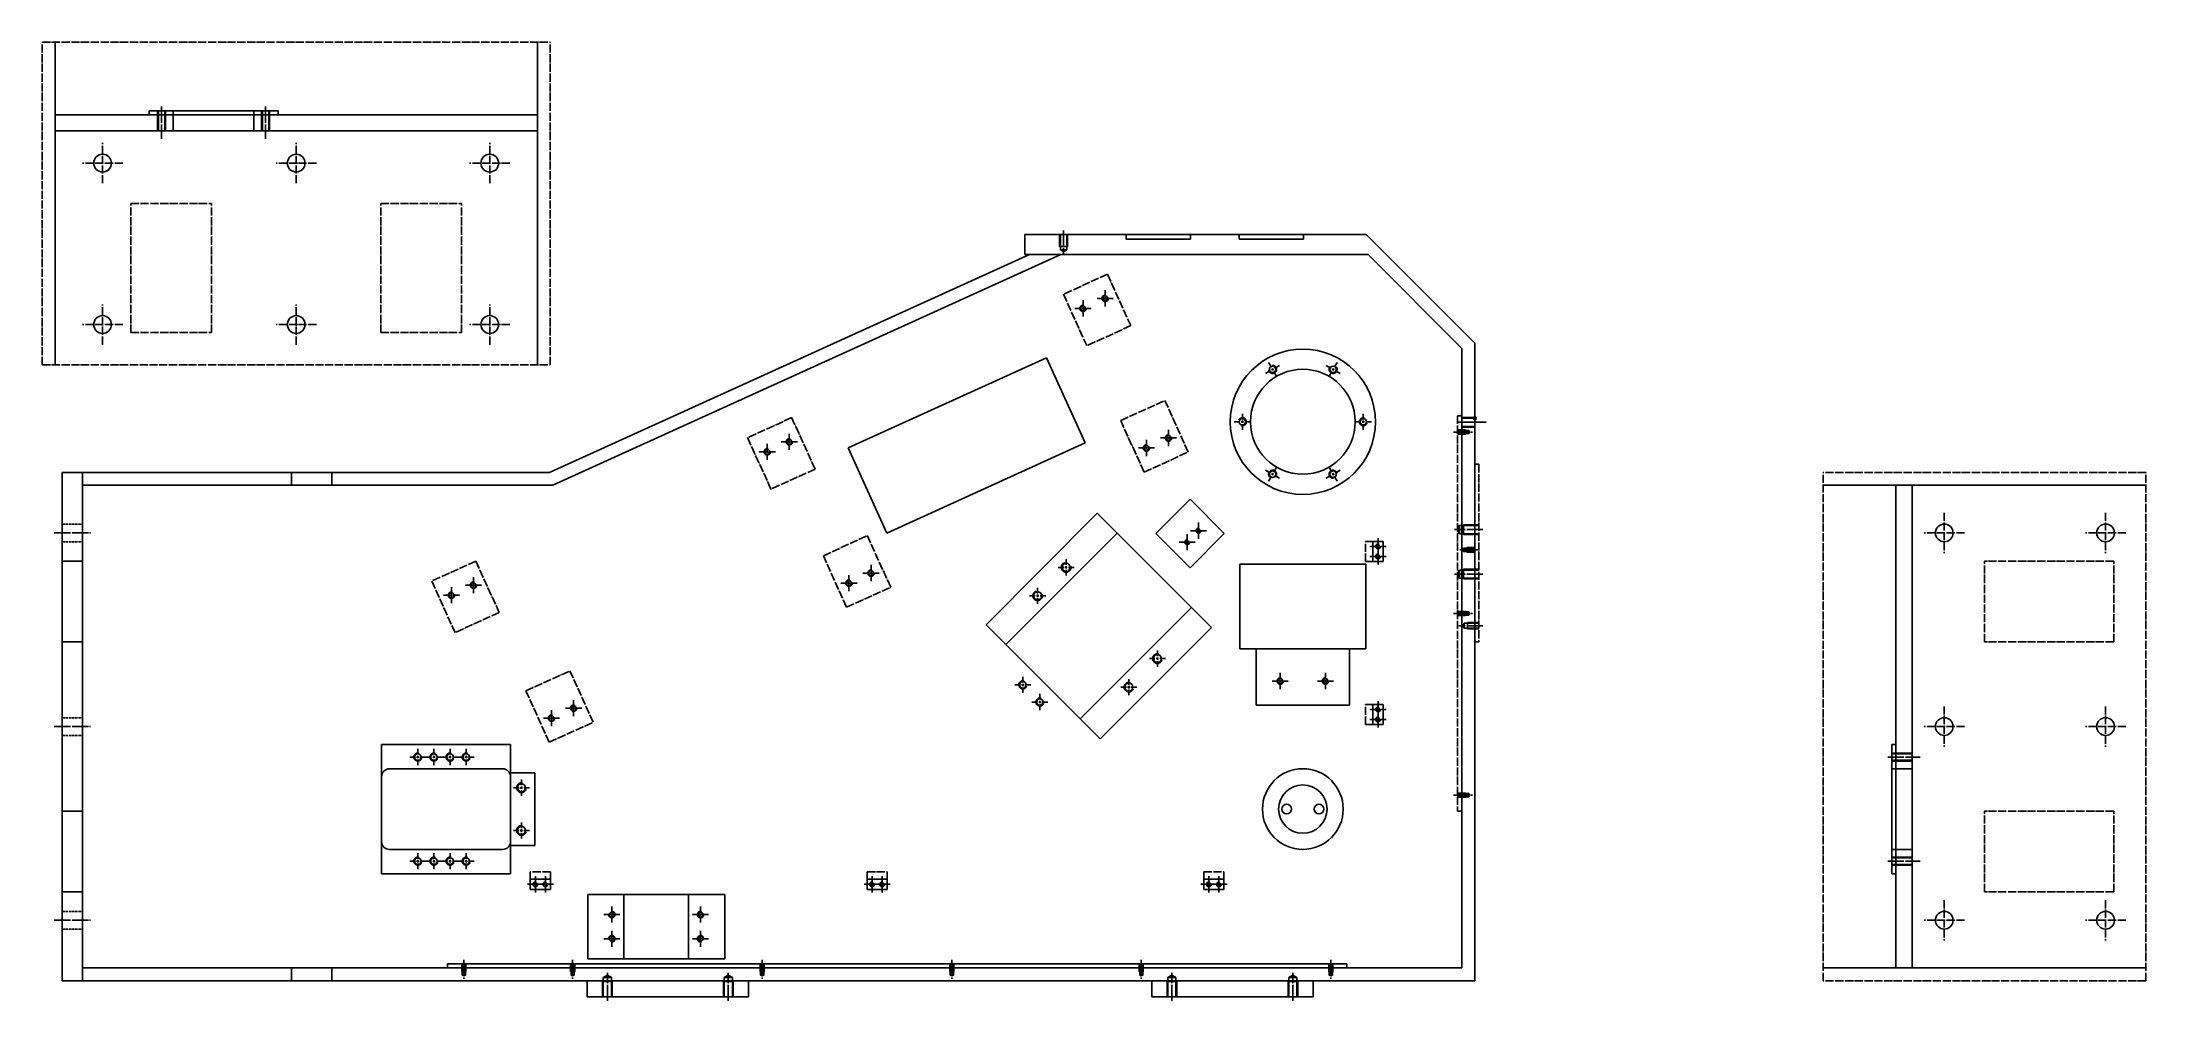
# Model space of a CAD drawing. Extents: x -1454 to 1154, y -63 to 1125.
import ezdxf

# ---------------------------------------------------------------- set-up
doc = ezdxf.new("R2010")
doc.units = 0
doc.header["$MEASUREMENT"] = 0
for name, pattern in [('CENTER', [22, 20, -1, 0, -1]), ('CENTER1', [12, 10, -1, 0, -1]), ('DASHED', [4, 3, -1]), ('THIN', [200000, 200000, 0])]:
    doc.linetypes.add(name, pattern=pattern)
doc.layers.get('0').update_dxf_attribs({"linetype": 'CONTINUOUS'})
doc.layers.add('$PARTREF_BOM', color=7, linetype='CONTINUOUS')
doc.styles.get("Standard").update_dxf_attribs({"font": 'txt.shx', "bigfont": 'chineset.shx'})

# ---------------------------------------------------------------- blocks, each defined once
blk = doc.blocks.new('PARTREF')
at = {"layer": '$PARTREF_BOM', "color": 2}
for p, q in [((-1.8, -1.8), (1.8, 1.8)), ((-1.8, 1.8), (1.8, -1.8))]:
    blk.add_line(p, q, dxfattribs=at)
blk.add_circle((0, 0), 1.75, dxfattribs=at)
at = {"layer": '$PARTREF_BOM', "color": 2, "flags": 1}
for tag, p in [('TAG5', (-16.1, -5)), ('TAG4', (-16.1, -9)), ('TAG3', (-16.1, -13)), ('TAG2', (-16.1, -17)), ('TAG1', (-16.1, -21)), ('TAG10', (-5.7, -5)), ('TAG9', (-5.7, -9)), ('TAG8', (-5.7, -13)), ('TAG7', (-5.7, -17)), ('TAG6', (-5.7, -21)), ('TAG15', (5.6, -4.7)), ('TAG14', (5.6, -8.7)), ('TAG13', (5.6, -12.7)), ('TAG12', (5.6, -16.7)), ('TAG11', (5.6, -20.7))]:
    blk.add_attdef(tag, p, '', height=2.5, dxfattribs=at)

msp = doc.modelspace()

# ---------------------------------------------------------------- linework, layer by layer
at = {"color": 1, "linetype": 'CENTER1'}
for p, q in [((-1454.2, 725.4), (-1454.2, 1125.4)), ((-1454.2, 1125.4), (-824.2, 1125.4)), ((-824.2, 725.4), (-824.2, 1125.4)), ((-1379.2, 950.4), (-1379.2, 1000.4)), ((-1139.2, 950.4), (-1139.2, 1000.4)), ((-899.2, 950.4), (-899.2, 1000.4)), ((-1354.2, 975.4), (-1404.2, 975.4)), ((-1114.2, 975.4), (-1164.2, 975.4)), ((-874.2, 975.4), (-924.2, 975.4)), ((-1344.2, 925.4), (-1244.2, 925.4)), ((-1344.2, 765.4), (-1344.2, 925.4)), ((-1244.2, 765.4), (-1244.2, 925.4)), ((-1034.2, 765.4), (-1034.2, 925.4)), ((-1034.2, 925.4), (-934.2, 925.4)), ((-934.2, 765.4), (-934.2, 925.4)), ((-133.3, 837.7), (-188, 812.9)), ((-133.3, 837.7), (-104.4, 774)), ((-188, 812.9), (-159, 749.2)), ((-136.2, 810.8), (-136.2, 817.8)), ((-136.2, 809.3), (-136.2, 806.3)), ((-1379.2, 750.4), (-1379.2, 800.4)), ((-1139.2, 750.4), (-1139.2, 800.4)), ((-899.2, 750.4), (-899.2, 800.4)), ((-166.6, 795.4), (-173.6, 795.4)), ((-162.1, 795.4), (-165.1, 795.4)), ((-163.6, 798.4), (-163.6, 805.4)), ((-163.6, 796.9), (-163.6, 793.9)), ((-163.6, 792.4), (-163.6, 785.4)), ((-160.6, 795.4), (-153.6, 795.4)), ((-139.2, 807.8), (-146.2, 807.8)), ((-134.7, 807.8), (-137.7, 807.8)), ((-136.2, 804.8), (-136.2, 797.8)), ((-133.2, 807.8), (-126.2, 807.8)), ((-1354.2, 775.4), (-1404.2, 775.4)), ((-1344.2, 765.4), (-1244.2, 765.4)), ((-1114.2, 775.4), (-1164.2, 775.4)), ((-1034.2, 765.4), (-934.2, 765.4)), ((-874.2, 775.4), (-924.2, 775.4)), ((-104.4, 774), (-159, 749.2)), ((-1454.2, 725.4), (-824.2, 725.4)), ((68.8, 718.3), (62.8, 714.8)), ((69.9, 722.4), (66.4, 728.5)), ((70.1, 719.1), (72.7, 720.6)), ((70.7, 721.1), (72.2, 718.5)), ((72.9, 717.2), (76.4, 711.1)), ((74, 721.3), (80.1, 724.8)), ((143.8, 721.3), (137.8, 724.8)), ((144.9, 717.2), (141.4, 711.1)), ((145.1, 720.6), (147.7, 719.1)), ((147.2, 721.1), (145.7, 718.5)), ((147.9, 722.4), (151.4, 728.5)), ((149, 718.3), (155.1, 714.8)), ((-116.9, 656.3), (-62.2, 681.1)), ((-33.3, 617.3), (-62.2, 681.1)), ((-524.9, 660), (-579.5, 635.2)), ((-524.9, 660), (-495.9, 596.2)), ((-87.9, 592.5), (-116.9, 656.3)), ((30.9, 654.9), (23.9, 654.9)), ((32.4, 654.9), (35.4, 654.9)), ((33.9, 657.9), (33.9, 664.9)), ((33.9, 653.4), (33.9, 656.4)), ((36.9, 654.9), (43.9, 654.9)), ((180.9, 654.9), (173.9, 654.9)), ((185.4, 654.9), (182.4, 654.9)), ((183.9, 657.9), (183.9, 664.9)), ((183.9, 656.4), (183.9, 653.4)), ((186.9, 654.9), (193.9, 654.9)), ((300.5, 662.2), (300.5, 172.2)), ((-579.5, 635.2), (-550.6, 571.4)), ((-555.1, 620.7), (-555.1, 627.7)), ((-530.8, 630.1), (-537.8, 630.1)), ((-526.3, 630.1), (-529.3, 630.1)), ((-527.8, 633.1), (-527.8, 640.1)), ((-527.8, 631.6), (-527.8, 628.6)), ((-527.8, 627.1), (-527.8, 620.1)), ((-524.8, 630.1), (-517.8, 630.1)), ((-85, 625.4), (-85, 632.4)), ((-60.7, 634.8), (-67.7, 634.8)), ((-56.2, 634.8), (-59.2, 634.8)), ((-57.7, 637.8), (-57.7, 644.8)), ((-57.7, 636.3), (-57.7, 633.3)), ((-57.7, 631.8), (-57.7, 624.8)), ((-54.7, 634.8), (-47.7, 634.8)), ((33.9, 651.9), (33.9, 644.9)), ((183.9, 651.9), (183.9, 644.9)), ((-558.1, 617.7), (-565.1, 617.7)), ((-553.6, 617.7), (-556.6, 617.7)), ((-555.1, 619.2), (-555.1, 616.2)), ((-555.1, 614.7), (-555.1, 607.7)), ((-552.1, 617.7), (-545.1, 617.7)), ((-88, 622.4), (-95, 622.4)), ((-87.9, 592.5), (-33.3, 617.3)), ((-83.5, 622.4), (-86.5, 622.4)), ((-85, 623.9), (-85, 620.9)), ((-85, 619.4), (-85, 612.4)), ((-82, 622.4), (-75, 622.4)), ((322.1, 602.2), (327.1, 602.2)), ((327.1, 602.2), (327.1, 382.2)), ((-495.9, 596.2), (-550.6, 571.4)), ((68.8, 591.4), (62.8, 594.9)), ((69.9, 587.3), (66.4, 581.2)), ((72.7, 589.2), (70.1, 590.7)), ((70.7, 588.6), (72.2, 591.2)), ((72.9, 592.5), (76.4, 598.6)), ((74, 588.4), (80.1, 584.9)), ((143.8, 588.4), (137.8, 584.9)), ((144.9, 592.5), (141.4, 598.6)), ((147.7, 590.7), (145.1, 589.2)), ((147.2, 588.6), (145.7, 591.2)), ((147.9, 587.3), (151.4, 581.2)), ((149, 591.4), (155.1, 594.9)), ((1154.2, 592.2), (754.2, 592.2)), ((754.2, -37.8), (754.2, 592.2)), ((1154.2, -37.8), (1154.2, 592.2)), ((-20.4, 522.9), (-20.4, 529.9)), ((904.2, 542.2), (904.2, 492.2)), ((1104.2, 542.2), (1104.2, 492.2)), ((-485.6, 488.9), (-431, 513.7)), ((-402.1, 449.9), (-431, 513.7)), ((-37.5, 505.7), (-44.5, 505.7)), ((-33, 505.7), (-36, 505.7)), ((-34.5, 508.7), (-34.5, 515.7)), ((-34.5, 507.2), (-34.5, 504.2)), ((-34.5, 502.7), (-34.5, 495.7)), ((-31.5, 505.7), (-24.5, 505.7)), ((-23.4, 519.9), (-30.4, 519.9)), ((-18.9, 519.9), (-21.9, 519.9)), ((-20.4, 521.4), (-20.4, 518.4)), ((-20.4, 516.9), (-20.4, 509.9)), ((-17.4, 519.9), (-10.4, 519.9)), ((186.6, 481.7), (186.6, 506.7)), ((199.1, 500.5), (192.1, 500.5)), ((203.6, 500.5), (200.6, 500.5)), ((202.1, 503.5), (202.1, 510.5)), ((202.1, 502), (202.1, 499)), ((202.1, 491), (202.1, 498)), ((202.1, 497.5), (202.1, 490.5)), ((205.1, 500.5), (212.1, 500.5)), ((929.2, 517.2), (879.2, 517.2)), ((1129.2, 517.2), (1079.2, 517.2)), ((-916.4, 482.2), (-971.1, 457.4)), ((-916.4, 482.2), (-887.5, 418.5)), ((-456.7, 425.1), (-485.6, 488.9)), ((-426.5, 470.4), (-426.5, 477.4)), ((-187.6, 474.5), (-194.6, 474.5)), ((-183.1, 474.5), (-186.1, 474.5)), ((-184.6, 477.5), (-184.6, 484.5)), ((-184.6, 476), (-184.6, 473)), ((-184.6, 471.5), (-184.6, 464.5)), ((-181.6, 474.5), (-174.6, 474.5)), ((199.1, 488), (192.1, 488)), ((203.6, 488), (200.6, 488)), ((202.1, 489.5), (202.1, 486.5)), ((202.1, 485), (202.1, 478)), ((205.1, 488), (212.1, 488)), ((954.2, 382.2), (954.2, 482.2)), ((1114.2, 482.2), (954.2, 482.2)), ((1114.2, 382.2), (1114.2, 482.2)), ((-971.1, 457.4), (-942.1, 393.7)), ((-946.7, 443), (-946.7, 450)), ((-922.3, 452.4), (-929.3, 452.4)), ((-917.8, 452.4), (-920.8, 452.4)), ((-919.3, 455.4), (-919.3, 462.4)), ((-919.3, 453.9), (-919.3, 450.9)), ((-919.3, 449.4), (-919.3, 442.4)), ((-916.3, 452.4), (-909.3, 452.4)), ((-456.8, 455), (-463.8, 455)), ((-456.7, 425.1), (-402.1, 449.9)), ((-452.3, 455), (-455.3, 455)), ((-453.8, 458), (-453.8, 465)), ((-453.8, 456.5), (-453.8, 453.5)), ((-453.8, 452), (-453.8, 445)), ((-450.8, 455), (-443.8, 455)), ((-429.5, 467.4), (-436.5, 467.4)), ((-425, 467.4), (-428, 467.4)), ((-426.5, 468.9), (-426.5, 465.9)), ((-426.5, 464.4), (-426.5, 457.4)), ((-423.5, 467.4), (-416.5, 467.4)), ((-219.9, 442.2), (-219.9, 449.2)), ((-949.7, 440), (-956.7, 440)), ((-945.2, 440), (-948.2, 440)), ((-946.7, 441.5), (-946.7, 438.5)), ((-946.7, 437), (-946.7, 430)), ((-943.7, 440), (-936.7, 440)), ((-887.5, 418.5), (-942.1, 393.7)), ((-222.9, 439.2), (-229.9, 439.2)), ((-218.4, 439.2), (-221.4, 439.2)), ((-219.9, 440.7), (-219.9, 437.7)), ((-219.9, 436.2), (-219.9, 429.2)), ((-216.9, 439.2), (-209.9, 439.2)), ((-71.4, 364.4), (-71.4, 371.4)), ((322.1, 382.2), (327.1, 382.2)), ((1114.2, 382.2), (954.2, 382.2)), ((-854.4, 321.4), (-799.8, 346.2)), ((-770.8, 282.5), (-799.8, 346.2)), ((-74.4, 361.4), (-81.4, 361.4)), ((-69.9, 361.4), (-72.9, 361.4)), ((-71.4, 362.9), (-71.4, 359.9)), ((-71.4, 358.4), (-71.4, 351.4)), ((-68.4, 361.4), (-61.4, 361.4)), ((80.9, 336.6), (80.9, 343.6)), ((136.9, 336.6), (136.9, 343.6)), ((-825.5, 257.7), (-854.4, 321.4)), ((-241.3, 328.8), (-248.3, 328.8)), ((-236.8, 328.8), (-239.8, 328.8)), ((-238.3, 331.8), (-238.3, 338.8)), ((-238.3, 330.3), (-238.3, 327.3)), ((-238.3, 325.8), (-238.3, 318.8)), ((-235.3, 328.8), (-228.3, 328.8)), ((-217.1, 310.6), (-217.1, 317.6)), ((-109.8, 326), (-116.8, 326)), ((-105.3, 326), (-108.3, 326)), ((-106.8, 329), (-106.8, 336)), ((-106.8, 327.5), (-106.8, 324.5)), ((-106.8, 323), (-106.8, 316)), ((-103.8, 326), (-96.8, 326)), ((77.9, 333.6), (70.9, 333.6)), ((82.4, 333.6), (79.4, 333.6)), ((80.9, 335.1), (80.9, 332.1)), ((80.9, 330.6), (80.9, 323.6)), ((83.9, 333.6), (90.9, 333.6)), ((133.9, 333.6), (126.9, 333.6)), ((138.4, 333.6), (135.4, 333.6)), ((136.9, 335.1), (136.9, 332.1)), ((136.9, 330.6), (136.9, 323.6)), ((139.9, 333.6), (146.9, 333.6)), ((-825.6, 287.6), (-832.6, 287.6)), ((-821.1, 287.6), (-824.1, 287.6)), ((-822.6, 290.6), (-822.6, 297.6)), ((-822.6, 289.1), (-822.6, 286.1)), ((-819.6, 287.6), (-812.6, 287.6)), ((-798.2, 300), (-805.2, 300)), ((-793.7, 300), (-796.7, 300)), ((-795.2, 303), (-795.2, 310)), ((-795.2, 301.5), (-795.2, 298.5)), ((-795.2, 297), (-795.2, 290)), ((-792.2, 300), (-785.2, 300)), ((-220.1, 307.6), (-227.1, 307.6)), ((-215.6, 307.6), (-218.6, 307.6)), ((-217.1, 309.1), (-217.1, 306.1)), ((-217.1, 304.6), (-217.1, 297.6)), ((-214.1, 307.6), (-207.1, 307.6)), ((186.6, 279.7), (186.6, 304.7)), ((199.1, 298.5), (192.1, 298.5)), ((203.6, 298.5), (200.6, 298.5)), ((202.1, 301.5), (202.1, 308.5)), ((202.1, 300), (202.1, 297)), ((202.1, 289), (202.1, 296)), ((202.1, 295.5), (202.1, 288.5)), ((202.1, 287.5), (202.1, 284.5)), ((205.1, 298.5), (212.1, 298.5)), ((904.2, 302.2), (904.2, 252.2)), ((1104.2, 302.2), (1104.2, 252.2)), ((-825.5, 257.7), (-770.8, 282.5)), ((-822.6, 284.6), (-822.6, 277.6)), ((199.1, 286), (192.1, 286)), ((203.6, 286), (200.6, 286)), ((202.1, 283), (202.1, 276)), ((205.1, 286), (212.1, 286)), ((929.2, 277.2), (879.2, 277.2)), ((1129.2, 277.2), (1079.2, 277.2)), ((-991.4, 239.4), (-998.4, 239.4)), ((-986.9, 239.4), (-989.9, 239.4)), ((-988.4, 242.4), (-988.4, 249.4)), ((-988.4, 240.9), (-988.4, 237.9)), ((-988.4, 236.4), (-988.4, 229.4)), ((-985.4, 239.4), (-978.4, 239.4)), ((-971.4, 239.4), (-978.4, 239.4)), ((-966.9, 239.4), (-969.9, 239.4)), ((-968.4, 242.4), (-968.4, 249.4)), ((-968.4, 240.9), (-968.4, 237.9)), ((-968.4, 236.4), (-968.4, 229.4)), ((-965.4, 239.4), (-958.4, 239.4)), ((-951.4, 239.4), (-958.4, 239.4)), ((-946.9, 239.4), (-949.9, 239.4)), ((-948.4, 242.4), (-948.4, 249.4)), ((-948.4, 240.9), (-948.4, 237.9)), ((-948.4, 236.4), (-948.4, 229.4)), ((-945.4, 239.4), (-938.4, 239.4)), ((-931.4, 239.4), (-938.4, 239.4)), ((-926.9, 239.4), (-929.9, 239.4)), ((-928.4, 242.4), (-928.4, 249.4)), ((-928.4, 240.9), (-928.4, 237.9)), ((-928.4, 236.4), (-928.4, 229.4)), ((-925.4, 239.4), (-918.4, 239.4)), ((-859.9, 204.4), (-859.9, 211.4)), ((-862.9, 201.4), (-869.9, 201.4)), ((-858.4, 201.4), (-861.4, 201.4)), ((-859.9, 202.9), (-859.9, 199.9)), ((-859.9, 198.4), (-859.9, 191.4)), ((-856.9, 201.4), (-849.9, 201.4)), ((-859.9, 151.4), (-859.9, 158.4)), ((954.2, 72.2), (954.2, 172.2)), ((1114.2, 172.2), (954.2, 172.2)), ((1114.2, 72.2), (1114.2, 172.2)), ((-862.9, 148.4), (-869.9, 148.4)), ((-858.4, 148.4), (-861.4, 148.4)), ((-859.9, 149.9), (-859.9, 146.9)), ((-859.9, 145.4), (-859.9, 138.4)), ((-856.9, 148.4), (-849.9, 148.4)), ((-991.4, 110.4), (-998.4, 110.4)), ((-986.9, 110.4), (-989.9, 110.4)), ((-988.4, 113.4), (-988.4, 120.4)), ((-988.4, 111.9), (-988.4, 108.9)), ((-988.4, 107.4), (-988.4, 100.4)), ((-985.4, 110.4), (-978.4, 110.4)), ((-971.4, 110.4), (-978.4, 110.4)), ((-966.9, 110.4), (-969.9, 110.4)), ((-968.4, 113.4), (-968.4, 120.4)), ((-968.4, 111.9), (-968.4, 108.9)), ((-968.4, 107.4), (-968.4, 100.4)), ((-965.4, 110.4), (-958.4, 110.4)), ((-951.4, 110.4), (-958.4, 110.4)), ((-946.9, 110.4), (-949.9, 110.4)), ((-948.4, 113.4), (-948.4, 120.4)), ((-948.4, 111.9), (-948.4, 108.9)), ((-948.4, 107.4), (-948.4, 100.4)), ((-945.4, 110.4), (-938.4, 110.4)), ((-931.4, 110.4), (-938.4, 110.4)), ((-926.9, 110.4), (-929.9, 110.4)), ((-928.4, 113.4), (-928.4, 120.4)), ((-928.4, 111.9), (-928.4, 108.9)), ((-928.4, 107.4), (-928.4, 100.4)), ((-925.4, 110.4), (-918.4, 110.4)), ((-845.6, 81.7), (-852.6, 81.7)), ((-823.9, 97.2), (-848.9, 97.2)), ((-841.1, 81.7), (-844.1, 81.7)), ((-842.6, 84.7), (-842.6, 91.7)), ((-842.6, 83.2), (-842.6, 80.2)), ((-842.6, 78.7), (-842.6, 71.7)), ((-833.1, 81.7), (-840.1, 81.7)), ((-839.6, 81.7), (-832.6, 81.7)), ((-828.6, 81.7), (-831.6, 81.7)), ((-830.1, 84.7), (-830.1, 91.7)), ((-830.1, 83.2), (-830.1, 80.2)), ((-830.1, 78.7), (-830.1, 71.7)), ((-827.1, 81.7), (-820.1, 81.7)), ((-428.1, 81.7), (-435.1, 81.7)), ((-431.4, 97.2), (-406.4, 97.2)), ((-423.6, 81.7), (-426.6, 81.7)), ((-425.1, 84.7), (-425.1, 91.7)), ((-425.1, 83.2), (-425.1, 80.2)), ((-425.1, 78.7), (-425.1, 71.7)), ((-415.6, 81.7), (-422.6, 81.7)), ((-422.1, 81.7), (-415.1, 81.7)), ((-411.1, 81.7), (-414.1, 81.7)), ((-412.6, 84.7), (-412.6, 91.7)), ((-412.6, 83.2), (-412.6, 80.2)), ((-412.6, 78.7), (-412.6, 71.7)), ((-409.6, 81.7), (-402.6, 81.7)), ((-10.6, 81.7), (-17.6, 81.7)), ((-13.9, 97.2), (11.1, 97.2)), ((-6.1, 81.7), (-9.1, 81.7)), ((-7.6, 84.7), (-7.6, 91.7)), ((-7.6, 83.2), (-7.6, 80.2)), ((-7.6, 78.7), (-7.6, 71.7)), ((1.9, 81.7), (-5.1, 81.7)), ((-4.6, 81.7), (2.4, 81.7)), ((6.4, 81.7), (3.4, 81.7)), ((4.9, 84.7), (4.9, 91.7)), ((4.9, 83.2), (4.9, 80.2)), ((4.9, 78.7), (4.9, 71.7)), ((7.9, 81.7), (14.9, 81.7)), ((-747.8, 47.2), (-747.8, 54.2)), ((-637.8, 47.2), (-637.8, 54.2)), ((904.2, 62.2), (904.2, 12.2)), ((1114.2, 72.2), (954.2, 72.2)), ((1104.2, 62.2), (1104.2, 12.2)), ((-750.8, 44.2), (-757.8, 44.2)), ((-749.3, 44.2), (-746.3, 44.2)), ((-747.8, 45.7), (-747.8, 42.7)), ((-747.8, 41.2), (-747.8, 34.2)), ((-744.8, 44.2), (-737.8, 44.2)), ((-640.8, 44.2), (-647.8, 44.2)), ((-636.3, 44.2), (-639.3, 44.2)), ((-637.8, 45.7), (-637.8, 42.7)), ((-637.8, 41.2), (-637.8, 34.2)), ((-634.8, 44.2), (-627.8, 44.2)), ((929.2, 37.2), (879.2, 37.2)), ((1129.2, 37.2), (1079.2, 37.2)), ((-750.8, 14.2), (-757.8, 14.2)), ((-749.3, 14.2), (-746.3, 14.2)), ((-747.8, 17.2), (-747.8, 24.2)), ((-747.8, 12.7), (-747.8, 15.7)), ((-747.8, 11.2), (-747.8, 4.2)), ((-744.8, 14.2), (-737.8, 14.2)), ((-640.8, 14.2), (-647.8, 14.2)), ((-636.3, 14.2), (-639.3, 14.2)), ((-637.8, 17.2), (-637.8, 24.2)), ((-637.8, 12.7), (-637.8, 15.7)), ((-637.8, 11.2), (-637.8, 4.2)), ((-634.8, 14.2), (-627.8, 14.2)), ((1154.2, -37.8), (754.2, -37.8))]:
    msp.add_line(p, q, dxfattribs=at)
at = {"color": 7, "linetype": 'CONTINUOUS'}
for p, q in [((-1438.2, 725.4), (-1438.2, 1125.4)), ((-840.2, 725.4), (-840.2, 1125.4)), ((-1438.2, 1035.4), (-840.2, 1035.4)), ((-1321.6, 1035.4), (-1321.6, 1040.4)), ((-1321.6, 1040.4), (-1161.6, 1040.4)), ((-1310.1, 1040.4), (-1310.1, 1015.4)), ((-1302.1, 1015.4), (-1302.1, 1040.4)), ((-1291.6, 1015.4), (-1291.6, 1040.4)), ((-1191.6, 1015.4), (-1191.6, 1040.4)), ((-1181.1, 1015.4), (-1181.1, 1040.4)), ((-1173.1, 1040.4), (-1173.1, 1015.4)), ((-1161.6, 1035.4), (-1161.6, 1040.4)), ((-1438.2, 1015.4), (-840.2, 1015.4)), ((-235.9, 862), (-235.9, 887)), ((-235.9, 887), (187.5, 887)), ((-192.7, 887), (-192.7, 872)), ((-191.7, 887), (-191.7, 868)), ((-183.7, 868), (-183.7, 887)), ((-182.7, 872), (-182.7, 887)), ((-110.2, 881), (-110.2, 887)), ((-30.2, 881), (-30.2, 887)), ((29.8, 881), (29.8, 887)), ((109.8, 881), (109.8, 887)), ((187.5, 887), (322.1, 752.4)), ((-230, 862), (-824.2, 592.4)), ((-191.3, 862), (-820.8, 576.4)), ((-235.9, 862), (189.9, 862)), ((-191.7, 868), (-183.7, 868)), ((-187.7, 866), (-191.7, 868)), ((-183.7, 868), (-187.7, 866)), ((-110.2, 881), (-30.2, 881)), ((29.8, 881), (109.8, 881)), ((189.9, 862), (306.1, 745.7)), ((-454.7, 622.6), (-208.8, 734.2)), ((-208.8, 734.2), (-160.9, 628.6)), ((306.1, 745.7), (306.1, -21.8)), ((322.1, 752.4), (322.1, -37.8)), ((300.5, 662.2), (306.1, 662.2)), ((301.1, 654.2), (336.1, 654.2)), ((322.1, 660.2), (306.1, 660.2)), ((322.1, 659.2), (306.1, 659.2)), ((-406.7, 517), (-160.9, 628.6)), ((310.5, 644.7), (300.5, 644.7)), ((314.5, 644.2), (300.5, 644.2)), ((300.5, 640.2), (314.5, 640.2)), ((300.5, 639.7), (310.5, 639.7)), ((306.1, 649.2), (322.1, 649.2)), ((306.1, 648.2), (322.1, 648.2)), ((314.5, 644.2), (315.5, 642.2)), ((314.5, 640.2), (314.5, 644.2)), ((315.5, 642.2), (314.5, 640.2)), ((-454.7, 622.6), (-406.7, 517)), ((-1429.2, 592.2), (-1429.2, -37.8)), ((-1429.2, 592.2), (-824.9, 592.2)), ((-1404.2, 592.2), (-1404.2, -37.8)), ((-1404.2, 576.2), (-821.4, 576.2)), ((-1144.9, 576.2), (-1144.9, 592.2)), ((-1094.9, 592.2), (-1094.9, 576.2)), ((1154.2, 576.2), (754.2, 576.2)), ((844.2, -21.8), (844.2, 576.2)), ((864.2, -21.8), (864.2, 576.2)), ((-73.4, 516.4), (-31, 558.8)), ((-31, 558.8), (11.4, 516.4)), ((-145.9, 541.5), (-283.9, 403.4)), ((-145.9, 541.5), (-121.1, 516.7)), ((300.1, 521.2), (303.1, 526.2)), ((303.1, 526.2), (303.1, 516.2)), ((327.1, 526.2), (303.1, 526.2)), ((327.1, 527.2), (308.1, 527.2)), ((-121.1, 516.7), (-259.2, 378.7)), ((-121.1, 516.7), (-29.2, 424.8)), ((-73.4, 516.4), (-31, 473.9)), ((-31, 473.9), (11.4, 516.4)), ((208.6, 506.7), (186.6, 506.7)), ((195.6, 481.7), (195.6, 506.7)), ((208.6, 506.7), (208.6, 481.7)), ((303.1, 516.2), (300.1, 521.2)), ((303.1, 516.2), (327.1, 516.2)), ((327.1, 496.2), (303.4, 496.2)), ((307, 496.2), (308.1, 498.2)), ((307, 496.2), (308.1, 494.2)), ((308.1, 515.2), (327.1, 515.2)), ((308.1, 498.2), (308.1, 494.2)), ((322.1, 498.2), (308.1, 498.2)), ((322.1, 499.2), (312.1, 499.2)), ((-1429.2, 482.2), (-1404.2, 482.2)), ((186.9, 478.6), (30.9, 478.6)), ((30.9, 373.6), (30.9, 478.6)), ((186.6, 481.7), (208.6, 481.7)), ((186.9, 373.6), (186.9, 478.6)), ((300.1, 466.2), (303.1, 471.2)), ((303.1, 471.2), (303.1, 461.2)), ((327.1, 471.2), (303.1, 471.2)), ((308.1, 494.2), (322.1, 494.2)), ((327.1, 472.2), (308.1, 472.2)), ((312.1, 493.2), (322.1, 493.2)), ((303.1, 461.2), (300.1, 466.2)), ((303.1, 461.2), (327.1, 461.2)), ((308.1, 460.2), (327.1, 460.2)), ((-29.2, 424.8), (-167.2, 286.8)), ((-4.4, 400.1), (-29.2, 424.8)), ((310.5, 419.7), (300.5, 419.7)), ((314.5, 419.2), (300.5, 419.2)), ((314.5, 419.2), (315.5, 417.2)), ((314.5, 415.2), (314.5, 419.2)), ((-283.9, 403.4), (-259.2, 378.7)), ((-4.4, 400.1), (-142.5, 262)), ((300.5, 415.2), (314.5, 415.2)), ((300.5, 414.7), (310.5, 414.7)), ((307.4, 402.2), (309.1, 405.2)), ((307.4, 402.2), (309.1, 399.2)), ((309.1, 405.2), (309.1, 399.2)), ((327.1, 405.2), (309.1, 405.2)), ((309.1, 399.2), (327.1, 399.2)), ((327.1, 406.2), (313.1, 406.2)), ((313.1, 398.2), (327.1, 398.2)), ((315.5, 417.2), (314.5, 415.2)), ((-1429.2, 382.2), (-1404.2, 382.2)), ((-259.2, 378.7), (-167.2, 286.8)), ((186.9, 373.6), (30.9, 373.6)), ((50.9, 373.6), (50.9, 303.6)), ((166.9, 373.6), (166.9, 303.6)), ((166.9, 303.6), (50.9, 303.6)), ((208.6, 304.7), (186.6, 304.7)), ((195.6, 279.7), (195.6, 304.7)), ((208.6, 304.7), (208.6, 279.7)), ((-142.5, 262), (-167.2, 286.8)), ((186.6, 279.7), (208.6, 279.7)), ((-1033.4, 254.9), (-1033.4, 214.9)), ((-873.4, 254.9), (-1033.4, 254.9)), ((-873.4, 214.9), (-873.4, 254.9)), ((844.2, 254.9), (839.2, 254.9)), ((839.2, 94.9), (839.2, 254.9)), ((839.2, 243.4), (864.2, 243.4)), ((864.2, 235.4), (839.2, 235.4)), ((-1033.4, 214.9), (-1033.4, 134.9)), ((-1033.4, 214.9), (-1033.4, 134.9)), ((-883.4, 224.9), (-1023.4, 224.9)), ((-873.4, 219.9), (-873.4, 214.9)), ((-873.4, 219.9), (-843.4, 219.9)), ((-873.4, 214.9), (-873.4, 134.9)), ((-843.4, 219.9), (-843.4, 129.9)), ((864.2, 224.9), (839.2, 224.9)), ((310.5, 194.7), (300.5, 194.7)), ((314.5, 194.2), (300.5, 194.2)), ((300.5, 190.2), (314.5, 190.2)), ((300.5, 189.7), (310.5, 189.7)), ((314.5, 194.2), (315.5, 192.2)), ((314.5, 190.2), (314.5, 194.2)), ((315.5, 192.2), (314.5, 190.2)), ((-1429.2, 172.2), (-1404.2, 172.2)), ((300.5, 172.2), (306.1, 172.2)), ((-1033.4, 134.9), (-1033.4, 94.9)), ((-873.4, 129.9), (-873.4, 134.9)), ((-873.4, 94.9), (-873.4, 134.9)), ((-883.4, 124.9), (-1023.4, 124.9)), ((-873.4, 129.9), (-843.4, 129.9)), ((864.2, 124.9), (839.2, 124.9)), ((864.2, 114.4), (839.2, 114.4)), ((839.2, 106.4), (864.2, 106.4)), ((-873.4, 94.9), (-1033.4, 94.9)), ((-848.9, 97.2), (-848.9, 75.2)), ((-823.9, 88.2), (-848.9, 88.2)), ((-823.9, 97.2), (-823.9, 75.2)), ((-431.4, 97.2), (-431.4, 75.2)), ((-431.4, 88.2), (-406.4, 88.2)), ((-406.4, 97.2), (-406.4, 75.2)), ((-13.9, 97.2), (-13.9, 75.2)), ((-13.9, 88.2), (11.1, 88.2)), ((11.1, 75.2), (11.1, 97.2)), ((844.2, 94.9), (839.2, 94.9)), ((-1429.2, 72.2), (-1404.2, 72.2)), ((-823.9, 75.2), (-848.9, 75.2)), ((-777.8, -10.8), (-777.8, 69.2)), ((-732.8, 69.2), (-777.8, 69.2)), ((-732.8, -10.8), (-732.8, 69.2)), ((-652.8, 69.2), (-732.8, 69.2)), ((-607.8, 69.2), (-652.8, 69.2)), ((-652.8, -10.8), (-652.8, 69.2)), ((-607.8, -10.8), (-607.8, 69.2)), ((-431.4, 75.2), (-406.4, 75.2)), ((11.1, 75.2), (-13.9, 75.2)), ((-1404.2, -21.8), (306.1, -21.8)), ((-1144.9, -37.8), (-1144.9, -21.8)), ((-1094.9, -21.8), (-1094.9, -37.8)), ((-951.4, -16.8), (-951.4, -21.8)), ((-951.4, -16.8), (163.6, -16.8)), ((-933.9, -16.8), (-933.9, -26.8)), ((-933.4, -16.8), (-933.4, -30.8)), ((-929.4, -30.8), (-929.4, -16.8)), ((-928.9, -26.8), (-928.9, -16.8)), ((-798.9, -16.8), (-798.9, -26.8)), ((-798.4, -16.8), (-798.4, -30.8)), ((-794.4, -30.8), (-794.4, -16.8)), ((-793.9, -26.8), (-793.9, -16.8)), ((-732.8, -10.8), (-777.8, -10.8)), ((-652.8, -10.8), (-732.8, -10.8)), ((-607.8, -10.8), (-652.8, -10.8)), ((-563.9, -16.8), (-563.9, -26.8)), ((-563.4, -16.8), (-563.4, -30.8)), ((-559.4, -30.8), (-559.4, -16.8)), ((-558.9, -26.8), (-558.9, -16.8)), ((-328.9, -16.8), (-328.9, -26.8)), ((-328.4, -16.8), (-328.4, -30.8)), ((-324.4, -30.8), (-324.4, -16.8)), ((-323.9, -26.8), (-323.9, -16.8)), ((-93.9, -16.8), (-93.9, -26.8)), ((-93.4, -16.8), (-93.4, -30.8)), ((-89.4, -30.8), (-89.4, -16.8)), ((-88.9, -26.8), (-88.9, -16.8)), ((141.1, -16.8), (141.1, -26.8)), ((141.6, -16.8), (141.6, -30.8)), ((145.6, -30.8), (145.6, -16.8)), ((146.1, -26.8), (146.1, -16.8)), ((163.6, -16.8), (163.6, -21.8)), ((1154.2, -21.8), (754.2, -21.8)), ((-1429.2, -37.8), (322.1, -37.8)), ((-931.4, -31.8), (-933.4, -30.8)), ((-933.4, -30.8), (-929.4, -30.8)), ((-929.4, -30.8), (-931.4, -31.8)), ((-796.4, -31.8), (-798.4, -30.8)), ((-798.4, -30.8), (-794.4, -30.8)), ((-794.4, -30.8), (-796.4, -31.8)), ((-778.4, -37.8), (-778.4, -57.8)), ((-759.4, -38.8), (-759.4, -57.8)), ((-758.4, -33.8), (-753.4, -30.8)), ((-748.4, -33.8), (-758.4, -33.8)), ((-758.4, -33.8), (-758.4, -57.8)), ((-753.4, -30.8), (-748.4, -33.8)), ((-748.4, -57.8), (-748.4, -33.8)), ((-747.4, -57.8), (-747.4, -38.8)), ((-609.4, -38.8), (-609.4, -57.8)), ((-608.4, -33.8), (-603.4, -30.8)), ((-598.4, -33.8), (-608.4, -33.8)), ((-608.4, -33.8), (-608.4, -57.8)), ((-603.4, -30.8), (-598.4, -33.8)), ((-598.4, -57.8), (-598.4, -33.8)), ((-597.4, -57.8), (-597.4, -38.8)), ((-578.4, -37.8), (-578.4, -57.8)), ((-561.4, -31.8), (-563.4, -30.8)), ((-563.4, -30.8), (-559.4, -30.8)), ((-559.4, -30.8), (-561.4, -31.8)), ((-326.4, -31.8), (-328.4, -30.8)), ((-328.4, -30.8), (-324.4, -30.8)), ((-324.4, -30.8), (-326.4, -31.8)), ((-91.4, -31.8), (-93.4, -30.8)), ((-93.4, -30.8), (-89.4, -30.8)), ((-89.4, -30.8), (-91.4, -31.8)), ((-78.4, -37.8), (-78.4, -57.8)), ((-59.4, -38.8), (-59.4, -57.8)), ((-58.4, -33.8), (-53.4, -30.8)), ((-58.4, -33.8), (-58.4, -57.8)), ((-48.4, -33.8), (-58.4, -33.8)), ((-53.4, -30.8), (-48.4, -33.8)), ((-48.4, -57.8), (-48.4, -33.8)), ((-47.4, -57.8), (-47.4, -38.8)), ((90.6, -38.8), (90.6, -57.8)), ((91.6, -33.8), (96.6, -30.8)), ((91.6, -33.8), (91.6, -57.8)), ((101.6, -33.8), (91.6, -33.8)), ((96.6, -30.8), (101.6, -33.8)), ((101.6, -57.8), (101.6, -33.8)), ((102.6, -57.8), (102.6, -38.8)), ((121.6, -37.8), (121.6, -57.8)), ((143.6, -31.8), (141.6, -30.8)), ((141.6, -30.8), (145.6, -30.8)), ((145.6, -30.8), (143.6, -31.8)), ((-778.4, -57.8), (-578.4, -57.8)), ((-78.4, -57.8), (121.6, -57.8))]:
    msp.add_line(p, q, dxfattribs=at)
at = {"color": 1, "linetype": 'CENTER'}
for p, q in [((-1306.1, 1045.4), (-1306.1, 1005.4)), ((-1177.1, 1045.4), (-1177.1, 1005.4)), ((-187.7, 892), (-187.7, 862)), ((295.5, 642.2), (319.3, 642.2)), ((-1439.2, 517.2), (-1394.2, 517.2)), ((332.1, 521.2), (297.1, 521.2)), ((332.1, 466.2), (297.1, 466.2)), ((295.5, 417.2), (319.3, 417.2)), ((332.1, 402.2), (302.1, 402.2)), ((-1439.2, 277.2), (-1394.2, 277.2)), ((834.2, 239.4), (874.2, 239.4)), ((295.5, 192.2), (319.3, 192.2)), ((834.2, 110.4), (874.2, 110.4)), ((-1439.2, 37.2), (-1394.2, 37.2)), ((-931.4, -11.8), (-931.4, -35.5)), ((-796.4, -11.8), (-796.4, -35.5)), ((-561.4, -11.8), (-561.4, -35.5)), ((-326.4, -11.8), (-326.4, -35.5)), ((-91.4, -11.8), (-91.4, -35.5)), ((143.6, -11.8), (143.6, -35.5)), ((-753.4, -62.8), (-753.4, -27.8)), ((-603.4, -62.8), (-603.4, -27.8)), ((-53.4, -62.8), (-53.4, -27.8)), ((96.6, -62.8), (96.6, -27.8))]:
    msp.add_line(p, q, dxfattribs=at)
at = {"color": 4, "linetype": 'THIN'}
for p, q in [((-1311.1, 1040.4), (-1311.1, 1015.4)), ((-1301.1, 1015.4), (-1301.1, 1040.4)), ((-1182.1, 1015.4), (-1182.1, 1040.4)), ((-1172.1, 1040.4), (-1172.1, 1015.4)), ((-192.7, 872), (-182.7, 872)), ((310.5, 639.7), (310.5, 644.7)), ((308.1, 527.2), (308.1, 515.2)), ((312.1, 499.2), (312.1, 493.2)), ((308.1, 472.2), (308.1, 460.2)), ((310.5, 414.7), (310.5, 419.7)), ((313.1, 406.2), (313.1, 398.2)), ((839.2, 244.4), (864.2, 244.4)), ((864.2, 234.4), (839.2, 234.4)), ((310.5, 189.7), (310.5, 194.7)), ((864.2, 115.4), (839.2, 115.4)), ((839.2, 105.4), (864.2, 105.4)), ((-933.9, -26.8), (-928.9, -26.8)), ((-798.9, -26.8), (-793.9, -26.8)), ((-747.4, -38.8), (-759.4, -38.8)), ((-597.4, -38.8), (-609.4, -38.8)), ((-563.9, -26.8), (-558.9, -26.8)), ((-328.9, -26.8), (-323.9, -26.8)), ((-93.9, -26.8), (-88.9, -26.8)), ((-47.4, -38.8), (-59.4, -38.8)), ((102.6, -38.8), (90.6, -38.8)), ((141.1, -26.8), (146.1, -26.8))]:
    msp.add_line(p, q, dxfattribs=at)
at = {"color": 3, "linetype": 'DASHED'}
for p, q in [((-1429.2, 528.2), (-1404.2, 528.2)), ((-1429.2, 506.2), (-1404.2, 506.2)), ((-1429.2, 288.2), (-1404.2, 288.2)), ((-1429.2, 266.2), (-1404.2, 266.2)), ((-1429.2, 48.2), (-1404.2, 48.2)), ((-1429.2, 26.2), (-1404.2, 26.2))]:
    msp.add_line(p, q, dxfattribs=at)
at = {"color": 7, "linetype": 'CONTINUOUS'}
for centre, radius in [((-1379.2, 975.4), 11), ((-1139.2, 975.4), 11), ((-899.2, 975.4), 11), ((-136.2, 807.8), 3), ((-1379.2, 775.4), 11), ((-1139.2, 775.4), 11), ((-899.2, 775.4), 11), ((-163.6, 795.4), 3), ((108.9, 654.9), 90), ((108.9, 654.9), 65), ((71.4, 719.8), 4), ((146.4, 719.8), 4), ((33.9, 654.9), 4), ((183.9, 654.9), 4), ((-527.8, 630.1), 3), ((-57.7, 634.8), 3), ((-555.1, 617.7), 3), ((-85, 622.4), 3), ((71.4, 589.9), 4), ((146.4, 589.9), 4), ((-20.4, 519.9), 2), ((904.2, 517.2), 11), ((1104.2, 517.2), 11), ((-34.5, 505.7), 2), ((202.1, 500.5), 2), ((-426.5, 467.4), 3), ((-184.6, 474.5), 5), ((202.1, 488), 2), ((-919.3, 452.4), 3), ((-453.8, 455), 3), ((-219.9, 439.2), 5), ((-946.7, 440), 3), ((-71.4, 361.4), 5), ((-238.3, 328.8), 4), ((-106.8, 326), 5), ((80.9, 333.6), 3), ((136.9, 333.6), 3), ((-822.6, 287.6), 3), ((-795.2, 300), 3), ((-217.1, 307.6), 4), ((202.1, 298.5), 2), ((202.1, 286), 2), ((904.2, 277.2), 11), ((1104.2, 277.2), 11), ((-988.4, 239.4), 4), ((-968.4, 239.4), 4), ((-948.4, 239.4), 4), ((-928.4, 239.4), 4), ((108.9, 174.9), 50), ((-859.9, 201.4), 5), ((108.9, 174.9), 30), ((88.9, 174.9), 6), ((128.9, 174.9), 6), ((-859.9, 148.4), 5), ((-988.4, 110.4), 4), ((-968.4, 110.4), 4), ((-948.4, 110.4), 4), ((-928.4, 110.4), 4), ((-842.6, 81.7), 2), ((-830.1, 81.7), 2), ((-425.1, 81.7), 2), ((-412.6, 81.7), 2), ((-7.6, 81.7), 2), ((4.9, 81.7), 2), ((-747.8, 44.2), 3), ((-637.8, 44.2), 3), ((904.2, 37.2), 11), ((1104.2, 37.2), 11), ((-747.8, 14.2), 3), ((-637.8, 14.2), 3)]:
    msp.add_circle(centre, radius, dxfattribs=at)
at = {"color": 4, "linetype": 'THIN'}
for centre, radius, start, end in [((-136.2, 807.8), 4, 76.4874, 344.7163), ((-163.6, 795.4), 4, 76.4874, 344.7163), ((71.4, 719.8), 5, 193.2245, 98.1209), ((146.4, 719.8), 5, 133.2245, 38.1209), ((33.9, 654.9), 5, 253.2245, 158.1209), ((183.9, 654.9), 5, 73.2245, 338.1209), ((-527.8, 630.1), 4, 76.4874, 344.7163), ((-85, 622.4), 4, 76.4874, 344.7163), ((-57.7, 634.8), 4, 76.4874, 344.7163), ((-555.1, 617.7), 4, 76.4874, 344.7163), ((-824.9, 593.7), 1.5, 270, 294.4023), ((-821.4, 577.7), 1.5, 270, 294.4023), ((71.4, 589.9), 5, 313.2245, 218.1209), ((146.4, 589.9), 5, 13.2245, 278.1209), ((-20.4, 519.9), 3, 75.6912, 343.6916), ((-34.5, 505.7), 3, 75.6912, 343.6916), ((202.1, 500.5), 3, 75.6912, 343.6916), ((-426.5, 467.4), 4, 76.4874, 344.7163), ((-184.6, 474.5), 6, 107.9653, 14.5354), ((202.1, 488), 3, 75.6912, 343.6916), ((-946.7, 440), 4, 76.4874, 344.7163), ((-919.3, 452.4), 4, 76.4874, 344.7163), ((-453.8, 455), 4, 76.4874, 344.7163), ((-219.9, 439.2), 6, 107.9653, 14.5354), ((-71.4, 361.4), 6, 75.4646, 342.0347), ((-238.3, 328.8), 5, 73.2245, 338.1209), ((-106.8, 326), 6, 75.4646, 342.0347), ((80.9, 333.6), 4, 76.4874, 344.7163), ((136.9, 333.6), 4, 76.4874, 344.7163), ((-822.6, 287.6), 4, 76.4874, 344.7163), ((-795.2, 300), 4, 76.4874, 344.7163), ((-217.1, 307.6), 5, 73.2245, 338.1209), ((202.1, 298.5), 3, 75.6912, 343.6916), ((202.1, 286), 3, 75.6912, 343.6916), ((-988.4, 239.4), 5, 73.2245, 338.1209), ((-968.4, 239.4), 5, 73.2245, 338.1209), ((-948.4, 239.4), 5, 73.2245, 338.1209), ((-928.4, 239.4), 5, 73.2245, 338.1209), ((-859.9, 201.4), 6, 75.4646, 342.0347), ((-859.9, 148.4), 6, 75.4646, 342.0347), ((-988.4, 110.4), 5, 73.2245, 338.1209), ((-968.4, 110.4), 5, 73.2245, 338.1209), ((-948.4, 110.4), 5, 73.2245, 338.1209), ((-928.4, 110.4), 5, 73.2245, 338.1209), ((-842.6, 81.7), 3, 75.6912, 343.6916), ((-830.1, 81.7), 3, 75.6912, 343.6916), ((-425.1, 81.7), 3, 75.6912, 343.6916), ((-412.6, 81.7), 3, 75.6912, 343.6916), ((-7.6, 81.7), 3, 75.6912, 343.6916), ((4.9, 81.7), 3, 75.6912, 343.6916), ((-747.8, 44.2), 4, 195.2837, 103.5126), ((-637.8, 44.2), 4, 76.4874, 344.7163), ((-747.8, 14.2), 4, 256.4874, 164.7163), ((-637.8, 14.2), 4, 15.2837, 283.5126)]:
    msp.add_arc(centre, radius, start, end, dxfattribs=at)
at = {"color": 7, "linetype": 'CONTINUOUS'}
for centre, start, end in [((-1023.4, 214.9), 90, 180), ((-883.4, 214.9), 0, 90), ((-1023.4, 134.9), 180, 270), ((-883.4, 134.9), 270, 0)]:
    msp.add_arc(centre, 10, start, end, dxfattribs=at)
at = {"color": 1, "linetype": 'CENTER1'}
for p in [(-1379.2, 975.4), (-1139.2, 975.4), (-899.2, 975.4), (-1139.2, 775.4), (-899.2, 775.4), (904.2, 517.2), (1104.2, 517.2), (904.2, 277.2), (1104.2, 277.2), (904.2, 37.2)]:
    msp.add_point(p, dxfattribs=at)

# ---------------------------------------------------------------- block references
at = {"color": 7}
msp.add_blockref('PARTREF', (322.1, 659.2), dxfattribs=at)

doc.saveas('drawing.dxf')
